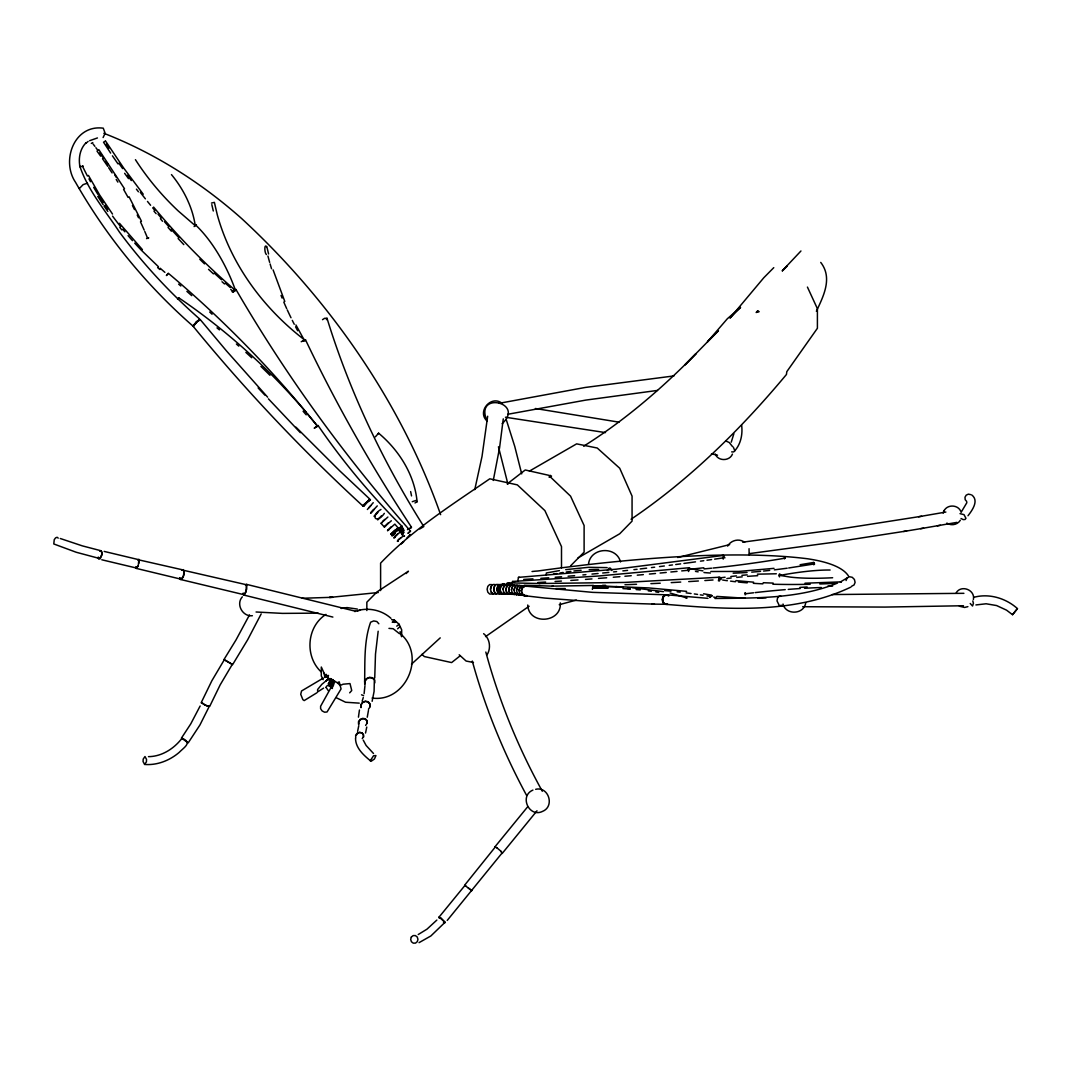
<?xml version="1.0" encoding="UTF-8"?>
<svg xmlns="http://www.w3.org/2000/svg" width="1071" height="1071" viewBox="0 0 1071 1071"><rect width="100%" height="100%" fill="white"/><g stroke="black" fill="none" stroke-linecap="round" stroke-linejoin="round"><path stroke-width="1.5" d="M374.73 677.997L375.493 654.113L378.17 631.234M314.205 428.132L318.1 425.535C342.787 461.574 370.901 495.244 401.799 526.129C391.745 534.255 404.49 524.683 401.973 528.364M398.894 530.346L400.969 528.739L403.513 529.235M973.378 599.573C975.453 590.014 961.45 584.471 956.283 592.624M364.957 685.601L364.1 693.687M328.168 683.7L329.185 685.909L330.363 684.409L328.81 682.267L329.185 685.909L330.805 687.154L329.627 679.924L326.173 674.342L324.834 677.448L324.138 673.257L321.313 667.032L321.3 675.962L323.147 679.67M358.437 717.168L359.454 710.006M560.294 602.893C561.887 623.014 528.646 625.464 527.735 605.008M390.701 534.228L398.077 527.883L394.838 524.121L387.568 530.6L388.853 529.81M398.144 528.539L394.623 530.399L390.808 534.362M391.651 535.38L395.467 531.417C396.591 532.233 392.829 536.852 391.651 535.38L393.311 534.215C386.832 537.401 402.83 524.884 397.448 531.015M138.922 563.252L138.761 559.678L104.141 551.404M487.666 416.217L482.017 456.474L474.761 489.634M503.276 418.868L499.568 447.812L493.276 480.464M395.253 537.374C391.236 539.061 400.554 530.908 401.277 532.314M398.332 541.243C394.503 542.502 402.616 536.089 404.41 535.661L404.436 536.276M367.246 717.222L368.464 710.434M358.785 725.643L357.607 731.346M366.764 727.035L365.532 733.033M688.118 570.053L688.921 567.75L690.5 568.701M403.874 530.881L401.143 529.462L399.844 530.694L403.071 532.608L402.482 534.483M402.897 533.666L403.633 532.903L402.455 528.672L399.965 529.717M749.124 554.765L749.057 548.7M200.09 319.988L196.609 321.902L192.807 325.865C245.232 389.964 302.263 450.302 363.256 506.329L369.91 499.206L339.802 470.905L295.957 427.168M559.41 570.615L546.317 572.985L546.304 575.181M370.258 760.798L373.551 755.751L375.948 755.577L374.408 759.018L371.075 761.32C363.993 755.483 355.425 748.174 355.532 738.147M733.863 433.742L731.252 442.176M511.496 583.775L512.594 581.446L597.939 576.051L688.921 567.75M498.698 584.512L496.382 584.471L494.481 586.252L493.825 589.157L494.521 592.076L496.301 593.91L498.617 593.936M495.271 593.977L493.048 593.936L491.254 592.116L490.478 589.184L491.241 586.279L493.021 584.512L495.244 584.538M235.513 290.469C227.146 266.786 213.049 241.644 195.913 225.271M500.184 589.197L500.92 586.292L502.794 584.525L505.204 584.552M494.481 586.252L493.744 589.157L494.441 592.076L496.301 593.91M500.706 592.116L502.674 593.95L500.88 592.129L500.01 589.197L500.813 586.292L502.794 584.525L499.635 584.471L497.747 586.252L496.998 589.157L497.694 592.076L499.555 593.91L505.03 593.99L501.389 593.91M506.235 585.422L507.627 584.391L509.14 585.368M508.524 585.449C508.042 582.744 506.985 586.841 506.449 584.605L504.869 585.181M232.902 291.968L234.147 291.392L232.661 291.473L233.036 290.616L235.968 289.491C285.97 375.546 344.742 456.407 410.488 531.082L408.667 532.983M490.478 589.184L491.241 586.279M499.97 586.279L499.193 589.184L499.889 592.116L501.777 593.936L499.26 592.062L498.564 589.13L499.648 586.265L501.978 584.525L504.28 584.552L501.911 584.512C496.623 589.09 502.781 582.557 505.097 584.552M363.27 697.516L362.172 701.184M372.132 701.304L374.087 691.411L374.341 680.098L372.48 678.104L369.562 677.635L366.71 678.867L364.997 681.33L365.091 684.088M508.109 594.07L505.686 594.03L503.705 592.196L503.009 589.278L503.879 586.373L505.86 584.605L508.283 584.632M588.541 563.908C590.549 547.268 616.508 545.755 620.511 561.98M805.727 602.692C804.308 614.513 785.86 615.557 783.021 604.044M497.747 586.252L496.917 589.157L497.613 592.076L499.555 593.91M511.081 594.177L508.618 594.151L506.677 592.317L505.981 589.398L506.811 586.493L508.832 584.712L511.295 584.753M514.214 584.913L511.71 584.873L509.635 586.64L508.779 589.545L509.408 592.464L511.443 594.298L513.946 594.338M393.874 538.057L397.689 534.094M503.075 589.278L503.879 586.373M516.717 594.539L514.174 594.499L512.179 592.665L511.416 589.733L512.366 586.841L514.482 585.074L517.025 585.114M521.952 595.034L519.288 594.981L517.28 593.147L516.517 590.215L517.48 587.323L519.716 585.569L522.38 585.623M508.618 594.151L506.596 592.317L505.914 589.385L506.811 586.493M519.381 594.766L516.798 594.726L514.709 592.879L514.026 589.96L514.99 587.069L517.146 585.302L519.73 585.342M501.67 585.998L503.209 583.655L505.539 584.605M509.635 586.64L508.712 589.545L509.475 592.477L511.443 594.298M511.483 589.733L512.366 586.841M654.448 604.124L601.782 602.424L544.898 598.073L524.094 595.637L521.965 593.789L521.269 590.857L522.287 587.979L524.522 586.225L527.173 586.279L592.678 592.37L667.755 594.86L665.386 594.833L663.123 596.587L662.146 599.479L662.842 602.397L664.93 604.245C726.633 609.412 793.557 614.473 850.976 587.042M516.583 590.228L517.48 587.323M524.402 595.342L521.738 595.289L519.609 593.441L518.926 590.523L519.93 587.631L522.166 585.877L524.83 585.931M514.026 589.96L514.99 587.069M193.382 326.468L196.421 321.621L199.634 319.56M521.269 590.857L522.246 587.979L524.522 586.225L527.213 586.279M333.295 682.99L332.894 679.616L330.082 681.906L328.489 685.507L334.768 681.303L337.338 682.722L339.226 681.866L341.06 688.934L327.043 711.987L324.58 712.202L322.13 710.93L320.604 708.654L320.604 706.258L330.537 688.412L333.362 685.44L334.768 681.303L330.644 678.612L329.627 679.924L327.405 679.75L321.876 684.302L317.632 689.496L317.632 691.893L323.589 688.131M607.404 570.415L609.038 568.099L610.39 568.125L611.795 570.508M391.343 520.774L384.315 526.959L380.981 523.371L382.16 522.461M518.926 590.523L519.93 587.631M814.603 564.056L813.719 562.462L813.773 564.832M306.092 412.281C269.049 368.625 226.128 329.962 178.75 297.805L178.121 299.05M975.909 604.941L986.123 603.776L996.592 605.557L1006.499 610.135L1012.523 614.687L1017.45 608.596C1005.91 598.261 989.309 593.187 974.141 597.23M1017.45 608.596L1012.523 614.687M966.899 502.607L961.048 512.42M846.063 580.549L847.094 577.979L849.464 576.734L852.248 577.296L854.404 579.451L855.1 582.383L854.069 584.953L851.699 586.198M943.725 511.577C946.322 504.414 957.461 504.2 960.66 511.028M943.471 512.192L943.123 513.022L944.207 510.412M249.489 614.915L236.022 639.923L224.067 659.388L232.287 664.408L220.144 684.918L209.782 706.217L207.413 706.124L201.147 702.777L211.857 680.768L224.401 659.589M816.37 311.259C823.572 295.998 832.783 277.871 820.734 262.408M209.421 706.07L199.942 724.973L188.188 742.886L181.454 738.08L190.758 723.889L200.13 706.003M387.876 517.039L381.236 523.076M487.01 654.836C491.308 648.236 489.875 638.517 483.623 633.671M261.19 613.884L247.722 639.655L232.621 664.622L225.365 660.486M724.906 557.884L723.327 555.421L723.22 559.142M138.199 565.836L136.419 568.032L101.785 559.772M387.568 530.6L391.384 526.637M725.094 577.215L719.243 577.992L719.525 580.991M211.442 203.075L214.374 202.365L217.319 214.95C231.189 264.872 263.586 308.435 304.405 339.788L303.629 340.913M384.342 513.37C376.537 524.75 369.468 516.155 380.968 509.461M732.457 454.104C729.525 461.36 717.972 461.387 715.227 453.984M242.314 596.855C235.593 604.285 242.715 616.976 252.395 615.731M374.435 509.073L370.62 513.036L377.273 505.9M392.856 534.536L392.04 535.781L398.184 528.003M395.467 531.417L397.984 528.552M356.241 735.349L357.5 733.407L359.669 732.484L361.904 732.899L363.364 734.519L363.497 736.701L362.239 738.629M511.563 585.194L509.542 584.257L508.109 585.141M507.052 585.261L507.627 584.391M401.799 526.129L400.956 527.052M388.117 522.996L384.315 526.959L385.533 526.102M325.959 687.448L327.231 685.587M166.848 275.073L168.308 273.266C222.822 319.131 272.851 370.338 317.351 425.977L314.994 427.838M364.729 684.249L364.635 681.276L366.469 678.626L369.549 677.3L372.695 677.796L374.703 679.938L374.796 682.896M368.451 709.243L370.164 706.766L370.084 703.915L368.25 701.759L365.372 701.13L362.534 702.255L360.82 704.718L360.887 707.583M365.599 725.415L367.179 723.139L367.085 720.609L365.372 718.788L362.681 718.36L360.043 719.511L358.464 721.787L358.544 724.317M327.606 679.643L328.569 678.318L325.731 676.47L324.138 673.257M168.067 273.56L166.38 275.555M177.532 299.077L178.75 297.805M968.01 515.74C972.173 510.398 979.242 500.599 971.785 494.989M960.312 520.292C957.568 524.803 951.168 526.062 946.844 523.103M230.76 289.465L233.264 291.66L233.906 290.87M414.999 502.955L417.101 501.737C414.557 474.801 399.108 450.315 378.625 433.193L375.372 436.821M494.668 847.174L527.561 806.905M494.963 847.402L464.627 885.208L471.842 890.684M731.667 451.882L733.689 451.922C740.65 445.108 742.859 434.652 741.641 425.227M727.637 546.09C730.85 540.239 739.298 538.07 744.626 542.341M536.999 810.787L502.152 853.507L501.308 851.539L496.676 847.616M182.057 738.187C174.265 748.482 161.895 756.568 148.467 756.648M368.156 500.974L363.551 506.088L368.049 500.88L362.681 505.713L370.486 499.822L368.237 501.148M367.058 502.366L369.508 499.367M438.708 917.539L464.934 885.436L466.193 886.386M85.881 142.912C79.803 149.204 78.33 158.535 79.977 166.875M439.016 917.767L440.824 917.807L445.014 922.318L430.863 935.96L419.056 942.641M688.867 569.397L703.808 567.777M406.94 538.003L410.354 534.523L409.497 535.433M392.254 622.291L394.262 619.935L399.108 624.286L401.665 629.802L401.665 634.808M721.104 579.545L719.993 577.269L719.069 577.242L718.44 580.884M373.23 502.687L367.366 509.488M370.62 513.036L373.458 509.863M447.223 920.431L501.884 853.252L501.094 851.432M363.256 506.329L366.095 503.169M723.327 555.421L616.053 569.21L518.471 577.363L517.762 581.151M349.682 692.83L351.743 690.514L349.989 683.579L343.095 684.208L340.123 685.48L337.338 682.722M325.959 681.156L328.569 678.318M103.097 137.543L105.145 133.246L103.258 128.185C74.194 124.263 60.9 160.784 75.546 182.324C106.364 236.45 146.272 285.328 193.208 326.294L199.434 319.292M782.245 270.829L800.947 250.989M840.467 582.289L841.351 581.874M368.732 507.882L370.78 505.686M378.706 518.886L377.568 519.837L381.383 515.874M510.706 585.208L509.809 584.297L507.788 585.168M91.303 143.42L92.775 142.59M105.078 141.359L103.526 142.189L110.648 153.099M83.123 166.018L81.436 166.621M146.553 238.619L148.655 237.789L148.374 238.405M194.119 226.583L196.408 224.656M266.425 246.758C264.309 243.264 264.336 252.823 266.398 254.563M232.046 291.7L235.419 290.107M233.344 291.607L234.817 289.92C205.498 264.631 178.281 236.892 153.581 207.064M235.044 290.951L235.968 289.491M301.219 341.716L305.489 339.761C336.374 404.61 371.945 467.197 411.451 527.16L410.769 528.271M322.518 319.68L324.593 318.315L327.016 318.288C349.601 391.705 382.883 461.641 423.808 526.571L419.765 528.954M304.874 340.993L305.489 339.761M326.454 319.64L327.016 318.288M317.391 426.606L318.1 425.535M377.728 434.05L378.625 433.193M412.255 501.71L415.856 500.492L417.101 501.737M401.25 527.374L401.973 526.33L398.894 528.311M399.041 530.506L401.143 529.462M402.187 534.871L402.91 534.121L402.107 531.564L399.376 531.082M407.475 529.636L411.451 527.16M595.101 586.399L593.147 585.462L592.317 589.264M384.784 519.408L382.601 521.483M436.861 920.069L426.954 929.186L418.212 934.541M406.11 573.574L408.453 571.204L377.032 591.888L366.844 602.197L366.844 610.537M773.771 267.656L763.797 277.75L729.994 318.074L740.57 307.377L727.356 318.73L707.449 341.85L718.454 330.711L684.838 364.943L696.043 353.604C661.985 388.385 624.929 420.26 583.655 446.219M782.406 270.829L787.024 266.157L782.794 270.401M570.562 565.863L584.11 552.154L584.11 525.526L570.562 496.154L548.62 475.27L525.232 469.982L507.199 483.918M377.916 512.42L374.1 516.383L375.171 515.365M509.542 584.257L508.471 585.141L510.827 584.284L511.831 585.194M501.978 584.525L500.103 586.292L499.367 589.197L500.063 592.129L501.911 593.95M411.478 664.181L440.221 637.874M397.609 628.811L399.63 626.963M407.77 533.264L410.488 531.082M506.583 583.655L507.534 582.811L540.079 583.534M400.875 530.734L400.193 531.336L402.227 534.71M401.424 532.153L402.107 531.564M401.384 543.707L403.673 541.752L401.317 543.613M524.522 586.225L522.139 587.939L521.43 590.804L522.327 593.736L524.482 595.596L527.079 595.69M85.667 143.434L88.143 141.426M333.175 683.191L331.3 684.69L332.305 688.506L332.639 685.735L330.644 678.612M399.791 529.168L401.986 527.601L403.031 528.164M460.075 655.88L451.614 662.574L424.33 656.55L421.961 654.341M392.977 534.643L395.132 532.93M502.152 423.634C525.379 402.348 474.667 391.156 486.716 420.113M396.739 626.133L399.108 624.286M398.385 539.797L400.768 537.95M201.924 702.589L204.802 705.013L209.006 706.391M321.795 679.242L323.281 678.104L301.553 690.969L300.723 694.303L302.865 699.658L304.191 700.581L316.909 692.763M325.932 614.406C306.681 626.629 304.525 656.403 321.113 671.838M485.524 636.629L529.128 606.226M847.094 577.979L840.467 581.914M631.087 519.234C690.005 479.353 741.052 428.976 786.449 374.475L786.81 371.65L817.401 328.275L817.401 308.689L807.427 287.082M302.745 341.047L304.392 340.35L295.917 324.941M144.612 764.44L146.419 761.842L146.526 759.393L144.987 756.514L143.193 759.125L143.072 761.575L144.612 764.44C157.183 765.47 169.687 760.504 179.165 752.418C184.64 746.835 192.552 742.712 181.896 738.133M532.903 790.103C518.926 795.94 529.154 818.19 542.676 811.323C554.965 806.289 548.593 786.168 535.674 789.3M397.689 529.743L398.948 528.98M529.409 471.106L576.64 443.863L597.243 448.026L619.721 468.255L632.064 496.114L632.064 521.135L619.721 533.773L577.912 557.978M324.834 677.448L328.543 675.48L325.731 676.47M89.603 140.703L97.448 137.945M137.985 559.691L183.208 569.973L184.051 571.419L183.302 576.867L180.651 579.09L136.312 568.406L135.91 567.081M136.312 568.406L138.239 566.01L138.869 559.29M137.945 560.039L138.761 559.678M549.088 477.184L551.498 476.126L550.025 475.27M245.527 584.833L246.598 584.378L355.344 611.193M243.104 593.441L243.612 595.007L245.915 592.223L246.598 584.378M245.487 585.181L246.491 584.753L246.732 588.996L244.724 594.204L243.719 594.633L180.544 579.478L179.62 577.912M837.576 583.052C798.765 598.903 756.072 597.953 714.906 598.502M399.791 530.306L402.642 529.743L403.7 530.506M354.822 611.568C366.951 606.882 381.276 609.573 390.955 618.302M559.236 604.7L576.359 600.095M357.46 610.885L360.231 610.175M677.675 557.496L729.672 544.617M967.889 606.655L964.596 607.444L959.362 606.213M181.883 570.267L183.208 569.973M181.869 569.919L246.491 584.753M180.544 579.478L181.99 579.143L184.279 574.016L183.315 569.598M499.153 403.312L585.168 387.474L673.967 375.921M507.627 414.303L585.77 400.099L657.5 390.42M333.362 685.44L330.082 681.906M99.804 550.989L101.156 550.748L102.147 554.524L100.139 558.861L98.8 559.102L97.903 557.75M945.88 512.045L918.597 516.758M920.605 528.672L956.938 522.38M749.526 553.6L833.653 542.261L906.575 531.002M937.366 525.807L940.365 525.299M921.569 516.262L834.63 529.864L742.672 542.18M903.616 531.497L923.577 528.177M800.117 564.725L813.719 562.462M814.08 563.975L788.684 567.978M100.112 550.976L101.21 550.802L101.879 552.06L101.865 554.283L100.058 558.165L98.96 558.339L76.228 552.261L53.791 543.961L54.246 539.664L55.612 537.856L57.138 537.267L58.222 538.124M341.087 608.435L347.004 607.592L357.353 609.064M565.729 569.638L588.608 567.309L607.163 567.63M378.264 592.531L329.426 597.457L332.693 597.283L302.303 598.261M774.373 569.866L787.212 568.206M730.824 576.506L736.42 575.877M774.025 568.353L738.829 571.419L710.823 571.512M741.882 575.328L747.21 574.859M399.978 530.239L402.522 530.734L403.78 532.421M555.139 577.269L561.565 576.76M329.279 684.489L330.363 684.409M540.828 578.327L548.74 577.764M570.83 580.442L578.032 579.933M719.069 577.242L624.433 582.437L538.941 583.521M523.679 579.438L532.956 578.862M799.903 587.417L807.119 586.988M840.855 581.874L805.004 583.213M757.371 574.176L776.314 573.775M960.018 513.652L964.007 514.642L965.962 518.31L965.038 519.502L963.164 519.596L961.048 518.525M393.472 622.251L395.922 622.157M593.147 585.462L552.101 586.158L553.279 586.172L524.121 585.235M757.719 598.154L766.073 597.872M963.9 593.321L832.194 594.552M318.154 613.134L282.476 613.388L256.063 611.996M963.485 605.744L884.887 607.083L802.674 606.721M602.491 585.355L605.57 585.288M827.722 586.212L832.595 586.132M473.462 662.467L466.113 661.048L459.205 654.769M605.61 586.413L593.347 586.319L592.718 588.755M745.202 598.247L716.794 596.4M603.562 586.399L593.347 586.319L603.495 586.413M616.066 586.6L648.665 587.925L686.631 591.353M664.93 604.245L667.621 604.298L665.265 604.258L663.377 602.438L662.681 599.506L663.444 596.601L665.386 594.833L669.04 595.73L665.881 594.874L663.685 596.587L662.574 599.439L662.949 602.33L664.689 604.164L667.126 604.245M652.065 604.098L667.621 604.298M491.803 584.619L489.594 584.579L487.8 586.359L487.118 589.264L487.814 592.183L489.608 594.017L491.83 594.044M604.861 586.399L616.829 586.613M608.395 587.966L593.709 587.832L607.096 588.019M512.594 581.446L514.482 582.383M524.094 595.637L526.758 595.69L524.054 595.637L522.019 593.803M518.471 577.363L519.462 577.376M781 596.306L779.059 596.252L777.546 598.02L777.024 600.911L779.353 605.677L781.295 605.717M712.242 595.744L709.953 595.69L709.859 597.551M605.49 586.426L623.349 587.109M503.705 592.196L505.686 594.03M524.188 586.225L526.785 586.306M686.136 598.02L687.06 598.046L670.085 592.999M763.195 582.718L773.168 583.093M707.998 598.341L668.197 594.927M508.685 584.284L510.198 585.248M359.254 703.138L345.585 702.241L336.602 697.877M719.243 577.992L720.314 579.572M753.649 582.182L735.911 580.602M747.223 582.838L744.198 582.597A500.893 98.251 -13.3 0 1 738.374 582.035M512.179 592.665L514.174 594.499M388.96 628.382L393.164 628.717L399.483 633.724M632.265 587.698L663.458 591.62M391.598 619.654L394.262 619.935L394.757 622.479M505.472 417.235L605.503 432.604M686.136 592.852L691.049 593.508M694.329 593.936L697.556 594.418M702.951 570.87L690.019 568.621L690.701 569.21M372.092 698.051C405.387 702.844 426.258 656.362 400.942 634.219M535.366 408.506L619.025 422.161M700.327 594.847L703.085 595.262M713.594 597.056L716.419 597.524M703.607 593.776L711.572 595.155M706.967 595.945L711.05 596.654M401.023 530.453L402.522 530.734M780.893 605.276L783.985 605.865M970.687 494.641L968.385 494.146L966.203 495.15L964.984 497.265L965.185 499.688L966.738 501.509M711.452 453.85L717.53 455.202M101.21 550.802L82.36 545.875L60.297 538.512M332.88 617.083L243.612 595.007M726.071 441.091L729.231 442.497L732.43 446.473M402.455 528.672L403.687 529.81M361.543 694.798L363.618 695.695M439.07 917.084L445.322 922.546L443.474 922.332M329.627 679.924L331.153 680.62M494.989 846.746L496.824 847.804M501.857 403.165C490.946 394.73 476.729 411.84 487.037 420.957M468.228 887.926L471.535 890.456M178.629 284.136L180.812 285.997M160.114 268.192L164.894 272.355M157.665 267.616L159.874 269.531M711.947 595.971L710.234 595.931L710.167 597.323M720.488 578.835L719.337 578.38L718.721 580.187M222.032 281.753L224.522 283.962M186.889 291.366L191.736 295.65M519.676 593.454L521.738 595.289M517.213 593.147L519.288 594.981M199.554 318.917C169.861 292.838 142.871 263.694 119.35 231.938C105.253 210.505 87.594 190.129 79.602 165.47M514.776 592.892L516.798 594.726M208.55 269.343L213.437 273.868M158.454 266.746L141.586 250.453A247.963 180.638 43.9 0 1 134.718 243.13M373.498 753.489L366.108 745.47L363.23 740.088M508.698 582.825L509.622 583.695M779.554 576.894L778.724 575.368L779.608 573.869L781.214 575.408M491.161 592.116L493.048 593.936M258.138 387.943L264.979 395.199M268.406 398.827L300.375 432.671M178.121 238.538L183.81 244.616M142.416 249.637L119.483 223.29M267.63 397.18L226.57 351.02L200.17 319.506M378.826 623.764L376.831 621.528L373.699 620.926L370.633 622.197C363.926 640.592 365.024 661.677 364.635 681.276M168.053 227.454L171.373 231.189M303.106 411.251L306.199 414.838M690.045 569.424L689.122 568.594L688.372 569.156L688.466 571.512M153.956 211.121L156.098 213.651M160.396 218.725L162.538 221.255M307.364 413.808L317.351 425.977M119.778 227.373L121.88 229.957M396.805 528.672L397.569 529.636M143.233 194.212L123.58 167.893L105.413 140.823M136.419 189.152L138.427 191.776M93.11 144.009L94.891 146.366M95.895 147.704L97.903 150.368M401.25 526.624L401.986 527.601M733.3 447.089L734.84 450.811M745.202 594.887L745.041 592.638L745.898 593.803M124.638 173.301L128.507 178.616M98.827 149.645L124.531 188.777M96.992 151.091L100.661 156.165M112.509 214.053L99.683 195.042L88.438 175.43M104.034 206.02L107.823 211.429M112.428 155.831L118.011 163.917M102.495 158.709L107.81 166.42M326.012 687.341L328.369 690.782M108.666 167.732L112.08 172.926M97.769 196.368L103.137 204.641M116.217 179.473L117.864 182.097M970.219 603.482L972.535 606.025L973.432 603.321L972.789 600.965M179.808 577.644L180.651 579.09M542.314 791.255C518.043 747.317 498.925 700.501 485.819 652.052M129.082 196.823L141.479 221.282M98.291 557.081L98.96 558.339M526.664 795.525C503.598 752.913 485.163 707.77 472.298 661.048M284.806 301.5L273.078 269.852M506.155 419.31L514.763 446.446L521.697 473.877M243.237 593.173L243.719 594.633M136.044 566.8L136.419 568.032M498.443 446.781L507.949 484.212M400.085 631.662L401.585 636.723M268.58 253.988L266.773 246.397M505.244 584.9L505.432 585.623M400.969 528.739L401.156 529.81M785.19 558.286L784.521 557.081L784.548 558.861M688.76 570.093L688.921 570.789M498.631 589.144L499.327 592.076M211.817 204.655L213.29 210.987M410.648 491.576L411.532 495.913M87.474 183.958L87.353 183.181L83.123 184.64L79.308 188.59M366.804 723.086L366.737 720.756L365.157 719.083L362.694 718.708L360.271 719.752L358.825 721.841L358.905 724.17M369.803 706.699L369.736 704.062L368.049 702.067L365.372 701.478L362.761 702.522L361.181 704.798L361.248 707.436M363.511 737.209L363.457 734.76L361.931 732.899L359.508 732.323L357.125 733.26L355.666 735.335L355.719 737.785M561.499 567.804L561.499 546.598L544.898 510.613L517.347 484.882L489.782 478.804C451.949 504.802 412.442 529.717 380.607 563.132L380.607 590.59M532.033 571.526A31.407 6.158 -13.3 0 1 537.816 571.004A584.471 114.637 -13.3 0 1 807.44 558.754A357.968 70.217 -13.3 0 1 848.634 576.252M553.479 574.096A84.314 16.534 -13.3 0 1 556.746 573.52M559.959 572.985A84.314 16.534 -13.3 0 1 563.145 572.476M566.291 572.008A84.314 16.534 -13.3 0 1 570.91 571.379M573.909 571.004A84.314 16.534 -13.3 0 1 581.125 570.241M589.157 569.665A84.314 16.534 -13.3 0 1 598.622 569.491M832.649 577.738A203.329 39.881 -13.3 0 1 790.184 577.082L779.969 575.395A91.745 17.993 -13.3 0 1 803.143 571.794L807.467 571.298A91.745 17.993 -13.3 0 1 830.119 570.026M745.309 593.776A330.417 64.809 -13.3 0 1 753.556 592.785M755.189 592.598A330.417 64.809 -13.3 0 1 785.23 589.639M788.269 589.398A330.417 64.809 -13.3 0 1 800.171 588.541M804.522 588.287A330.417 64.809 -13.3 0 1 821.31 587.524M834.925 583.334A500.893 98.251 -13.3 0 1 819.81 583.976M810.185 584.257A500.893 98.251 -13.3 0 1 772.847 584.217M762.873 583.842A500.893 98.251 -13.3 0 1 753.315 583.307M735.536 581.727A500.893 98.251 -13.3 0 1 730.569 581.138M727.343 580.71A500.893 98.251 -13.3 0 1 722.644 580.013M627.325 588.434A790.974 155.148 -13.3 0 1 630.391 588.541M664.649 590.616A790.974 155.148 -13.3 0 1 670.968 591.192M677.153 591.821A790.974 155.148 -13.3 0 1 680.179 592.143M769.688 570.401A189.072 37.083 -13.3 0 1 763.556 571.057M760.544 571.352A189.072 37.083 -13.3 0 1 751.722 572.128M747.049 572.463A189.072 37.083 -13.3 0 1 733.153 573.172M710.381 573.012A189.072 37.083 -13.3 0 1 703.982 572.53M698.172 571.834A189.072 37.083 -13.3 0 1 695.494 571.405M622.907 588.608A461.614 90.54 -13.3 0 1 630.35 589.09M636.094 589.545A461.614 90.54 -13.3 0 1 640.257 589.934M648.276 590.844A461.614 90.54 -13.3 0 1 651.355 591.246M655.84 591.902A461.614 90.54 -13.3 0 1 658.732 592.37M726.888 578.541A156.152 30.631 -13.3 0 1 731.172 578.019M736.781 577.403A156.152 30.631 -13.3 0 1 742.243 576.854M747.558 576.385A156.152 30.631 -13.3 0 1 757.733 575.689M687.917 570.267A1257.809 246.705 -13.3 0 1 681.705 570.91M677.046 571.379A1257.809 246.705 -13.3 0 1 670.861 571.994M666.242 572.45A1257.809 246.705 -13.3 0 1 660.097 573.052M655.506 573.494A1257.809 246.705 -13.3 0 1 649.401 574.056M643.323 574.618A1257.809 246.705 -13.3 0 1 637.272 575.167M631.234 575.703A1257.809 246.705 -13.3 0 1 624.902 576.252M619.908 576.68A1257.809 246.705 -13.3 0 1 613.281 577.229M606.695 577.764A1257.809 246.705 -13.3 0 1 598.488 578.407M591.968 578.916A1257.809 246.705 -13.3 0 1 585.476 579.398M561.418 581.071A1257.809 246.705 -13.3 0 1 555.073 581.473M545.634 582.062A1257.809 246.705 -13.3 0 1 537.816 582.517M565.274 588.528A523.826 102.749 -13.3 0 1 555.769 588.541M784.789 558.219A302.517 59.333 -13.3 0 1 713.125 568.032M711.613 568.192A302.517 59.333 -13.3 0 1 704.089 568.902M723.889 557.777A749.165 146.941 -13.3 0 1 714.652 559.142M711.586 559.584A749.165 146.941 -13.3 0 1 706.98 560.24M703.794 560.695A749.165 146.941 -13.3 0 1 700.461 561.164M695.494 561.86A749.165 146.941 -13.3 0 1 683.941 563.426M680.647 563.868A749.165 146.941 -13.3 0 1 675.734 564.524M672.481 564.939A749.165 146.941 -13.3 0 1 669.214 565.368M664.341 565.983A749.165 146.941 -13.3 0 1 659.495 566.599M654.649 567.202A749.165 146.941 -13.3 0 1 651.436 567.59M646.63 568.166A749.165 146.941 -13.3 0 1 640.244 568.929M637.071 569.303A749.165 146.941 -13.3 0 1 633.898 569.665M627.579 570.374A749.165 146.941 -13.3 0 1 622.867 570.897M616.615 571.579A749.165 146.941 -13.3 0 1 613.509 571.914M608.85 572.396A749.165 146.941 -13.3 0 1 602.678 573.025M598.073 573.494A749.165 146.941 -13.3 0 1 591.968 574.083M585.904 574.658A749.165 146.941 -13.3 0 1 582.878 574.94M574.618 575.676A749.165 146.941 -13.3 0 1 568.072 576.238M713.032 579.987A1158.313 227.199 -13.3 0 1 704.865 580.549M698.386 580.991A1158.313 227.199 -13.3 0 1 688.72 581.593M680.728 582.075A1158.313 227.199 -13.3 0 1 671.209 582.624M660.231 583.2A1158.313 227.199 -13.3 0 1 650.9 583.655M636.535 584.271A1158.313 227.199 -13.3 0 1 624.969 584.712M440.623 514.656A584.471 425.776 43.9 0 0 241.992 218.859A357.968 260.775 43.9 0 0 103.833 133.286M135.428 159.673A203.329 148.119 43.9 0 0 178.268 210.987L195.257 225.686A91.745 66.83 43.9 0 0 189.152 203.811L187.251 199.46A91.745 66.83 43.9 0 0 171.467 174.6M99.764 152.899A330.417 240.694 43.9 0 1 103.418 157.999M106.109 161.855A330.417 240.694 43.9 0 1 107.876 164.439M114.717 174.868A330.417 240.694 43.9 0 1 116.378 177.491M123.567 189.406A330.417 240.694 43.9 0 1 128.105 197.439M132.443 205.525A330.417 240.694 43.9 0 1 134.531 209.595M137.222 215.03A330.417 240.694 43.9 0 1 138.547 217.761M140.475 221.858A330.417 240.694 43.9 0 1 144.17 230.078M144.759 231.456A330.417 240.694 43.9 0 1 147.637 238.338M230.265 287.523A500.893 364.876 43.9 0 1 225.285 283.119M221.563 279.799A500.893 364.876 43.9 0 1 214.213 273.051M204.548 263.881A500.893 364.876 43.9 0 1 199.782 259.236M178.937 237.762A500.893 364.876 43.9 0 1 171.092 229.181M168.883 226.704A500.893 364.876 43.9 0 1 164.492 221.724M161.239 217.962A500.893 364.876 43.9 0 1 158.013 214.173M154.813 210.371A500.893 364.876 43.9 0 1 152.698 207.828M150.596 205.271A500.893 364.876 43.9 0 1 147.477 201.428M145.402 198.845A500.893 364.876 43.9 0 1 140.301 192.365M131.331 180.557A500.893 364.876 43.9 0 1 127.436 175.269M122.656 168.602A500.893 364.876 43.9 0 1 118.894 163.234M108.867 148.347A500.893 364.876 43.9 0 1 106.216 144.25M209.688 312.022A790.974 576.198 43.9 0 1 212.058 314.231M132.483 240.654A247.963 180.638 43.9 0 1 128.078 235.62M124.852 231.805A247.963 180.638 43.9 0 1 122.737 229.234M120.635 226.637A247.963 180.638 43.9 0 1 112.562 216.114M107.756 209.394A247.963 180.638 43.9 0 1 104.971 205.324M103.151 202.593A247.963 180.638 43.9 0 1 98.733 195.698M97.863 194.32A247.963 180.638 43.9 0 1 93.686 187.331M90.499 181.709A247.963 180.638 43.9 0 1 88.96 178.87M87.447 176.032A247.963 180.638 43.9 0 1 82.427 166.032M297.658 330.725A302.517 220.372 43.9 0 1 295.596 326.842M294.257 324.259A302.517 220.372 43.9 0 1 292.289 320.363M291.004 317.752A302.517 220.372 43.9 0 1 287.282 309.921M286.68 308.609A302.517 220.372 43.9 0 1 283.788 302.049M282.115 298.099A302.517 220.372 43.9 0 1 281.044 295.462M271.539 268.741A302.517 220.372 43.9 0 1 270.12 263.961M269.664 262.382A302.517 220.372 43.9 0 1 267.937 256.023M216.998 327.9A461.614 336.267 43.9 0 1 219.448 329.868M236.396 344.045A461.614 336.267 43.9 0 1 238.779 346.12M245.875 352.413A461.614 336.267 43.9 0 1 251.712 357.741M260.909 366.429A461.614 336.267 43.9 0 1 269.946 375.292M411.318 937.085L410.675 939.428L411.425 941.744L413.272 943.149L415.535 943.109L417.315 941.637L417.958 939.294L417.221 936.978L415.361 935.572L413.111 935.612L411.318 937.085M757.666 310.831L756.166 312.491L759.138 311.674L757.666 310.831"/></g></svg>
